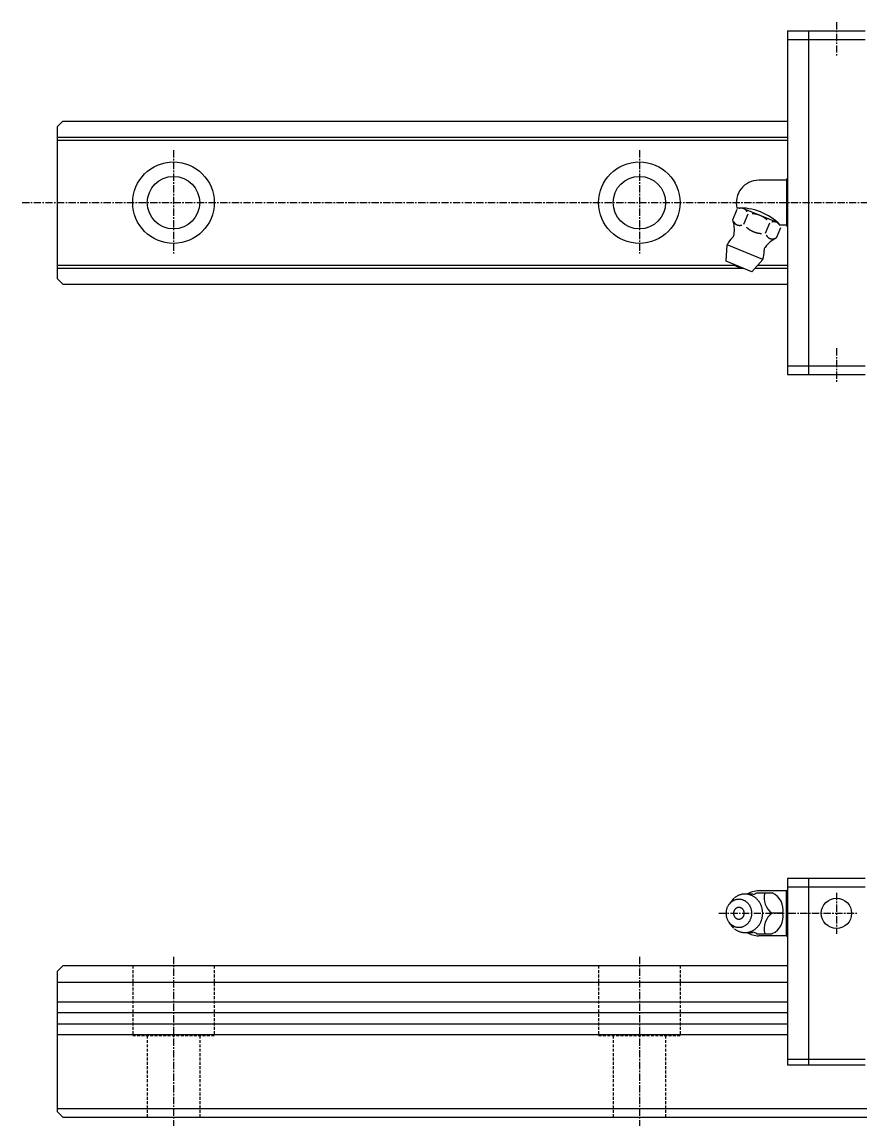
# Model space of a CAD drawing. Extents: x 10 to 417, y 10 to 255.
# Drawn here: x 126 to 270, y 48.5 to 238 of the extents above; entities that cross this region are included whole.
import ezdxf

# ---------------------------------------------------------------- set-up
doc = ezdxf.new("R2010")
doc.units = 0
doc.linetypes.add('CENTER', pattern=[2, 1.25, -0.25, 0.25, -0.25])
doc.linetypes.add('DASHED', pattern=[0.75, 0.5, -0.25])
doc.layers.get('0').update_dxf_attribs({"linetype": 'CONTINUOUS'})
doc.layers.add('CENTER', color=1, linetype='CENTER')

msp = doc.modelspace()

# ---------------------------------------------------------------- linework, layer by layer
at = {"color": 7, "linetype": 'CONTINUOUS'}
for p, q in [((257.44133, 236.5), (261.04134, 236.5)), ((257.44133, 236.5), (257.44133, 177.5)), ((257.44133, 235), (261.04134, 235)), ((261.04134, 236.5), (270.74135, 236.5)), ((261.04134, 236.49997), (261.04134, 177.50005)), ((261.04134, 235), (270.74135, 235)), ((132, 219.99999), (133.00001, 220.99998)), ((132, 220), (132, 194)), ((133.00003, 221), (257.44133, 221)), ((132, 218.26125), (257.44133, 218.26125)), ((132, 217.71124), (257.44133, 217.71124)), ((257.28455, 210.85), (252.49344, 210.85)), ((257.28457, 210.85), (257.44133, 211.12151)), ((257.28457, 210.85), (257.28457, 203.14999)), ((248.04082, 204.06224), (248.7847, 205.85812)), ((255.81175, 203.519), (249.64524, 206.07326)), ((249.91167, 203.2873), (250.65556, 205.08319)), ((253.65338, 201.73743), (254.39726, 203.53332)), ((257.28455, 203.15), (256.18831, 203.15)), ((257.44133, 202.87848), (257.28457, 203.14999)), ((255.52424, 200.9625), (256.26812, 202.75839)), ((246.87569, 196.93772), (247.07745, 199.77661)), ((253.17504, 197.2509), (247.07744, 199.77661)), ((253.17505, 197.2509), (251.31031, 195.10084)), ((132, 196.28876), (248.38222, 196.28876)), ((132, 195.73875), (249.61332, 195.73875)), ((251.31031, 195.10084), (246.87569, 196.93772)), ((251.86357, 195.73875), (257.44133, 195.73875)), ((252.34058, 196.28876), (257.44133, 196.28876)), ((132.00001, 194.00001), (133.00001, 193.00001)), ((133.00003, 193), (257.44133, 193)), ((257.44133, 179), (261.04134, 179)), ((261.04134, 179), (270.74135, 179)), ((257.44133, 177.5), (261.04134, 177.5)), ((261.04134, 177.5), (270.74135, 177.5)), ((261.04134, 91), (257.44133, 91)), ((257.44133, 91), (257.44133, 58.981)), ((261.04134, 91), (261.04134, 58.981)), ((270.74135, 91), (261.04134, 91)), ((261.04134, 89.5), (257.44133, 89.5)), ((270.74135, 89.5), (261.04134, 89.5)), ((248.223, 87.57802), (247.41736, 86.57178)), ((252.14025, 88.5074), (254.8247, 88.5074)), ((257.28455, 88.84999), (252.48924, 88.84999)), ((257.28455, 88.85), (257.37116, 89)), ((257.28455, 81.15001), (257.28455, 88.85)), ((257.44133, 89), (257.37116, 89)), ((248.223, 82.42199), (247.41736, 83.42822)), ((256.61271, 85), (254.81686, 85)), ((252.14025, 81.4926), (254.8247, 81.4926)), ((257.28455, 81.14999), (252.49344, 81.14999)), ((257.37116, 81.00001), (257.28455, 81.15001)), ((257.44133, 81), (257.37116, 81)), ((132.00001, 75), (133.00003, 76)), ((257.44133, 76), (133.00003, 76)), ((132, 75), (132, 51)), ((132, 73.18713), (257.44133, 73.18713)), ((132, 69.81284), (257.44133, 69.81284)), ((132, 67.95), (257.44133, 67.95)), ((132, 66.04999), (257.44133, 66.04999)), ((132, 64.18715), (257.44133, 64.18715)), ((257.44133, 59.981), (261.04134, 59.981)), ((257.44133, 58.981), (261.04134, 58.981)), ((261.04134, 59.981), (270.74135, 59.981)), ((261.04134, 58.981), (270.74135, 58.981)), ((132, 51.50002), (412, 51.50002)), ((132, 51.00001), (133, 50.00001)), ((133, 50), (410.99999, 50))]:
    msp.add_line(p, q, dxfattribs=at)
at = {"color": 3, "linetype": 'DASHED'}
for p, q in [((145, 76), (145, 64)), ((159, 76), (159, 64)), ((225, 76), (225, 64)), ((239, 76), (239, 64)), ((145, 64), (159, 64)), ((147.5, 64), (147.5, 50)), ((156.5, 64), (156.5, 50)), ((225, 64), (239, 64)), ((227.5, 64), (227.5, 50)), ((236.5, 64), (236.5, 50))]:
    msp.add_line(p, q, dxfattribs=at)
at = {"color": 7, "linetype": 'CONTINUOUS'}
for points in [[(250.517, 205.406, 0), (250.511, 205.418, 0), (250.504, 205.43, 0), (250.497, 205.442, 0), (250.489, 205.454, 0), (250.482, 205.466, 0), (250.475, 205.477, 0), (250.468, 205.489, 0), (250.46, 205.5, 0), (250.453, 205.512, 0), (250.445, 205.523, 0), (250.437, 205.534, 0), (250.43, 205.545, 0), (250.422, 205.556, 0), (250.414, 205.567, 0), (250.406, 205.577, 0), (250.398, 205.588, 0), (250.389, 205.599, 0), (250.381, 205.609, 0), (250.373, 205.619, 0), (250.364, 205.629, 0), (250.356, 205.639, 0), (250.347, 205.649, 0), (250.339, 205.659, 0), (250.33, 205.669, 0), (250.321, 205.678, 0), (250.312, 205.688, 0), (250.303, 205.697, 0), (250.294, 205.706, 0), (250.285, 205.716, 0), (250.276, 205.725, 0), (250.266, 205.733, 0), (250.257, 205.742, 0), (250.248, 205.751, 0), (250.238, 205.759, 0), (250.229, 205.768, 0), (250.219, 205.776, 0), (250.209, 205.784, 0), (250.199, 205.792, 0), (250.19, 205.8, 0), (250.18, 205.808, 0), (250.17, 205.816, 0), (250.16, 205.823, 0), (250.149, 205.831, 0), (250.139, 205.838, 0), (250.129, 205.845, 0), (250.119, 205.853, 0), (250.108, 205.859, 0), (250.098, 205.866, 0), (250.087, 205.873, 0), (250.077, 205.88, 0), (250.066, 205.886, 0), (250.055, 205.892, 0), (250.045, 205.899, 0), (250.034, 205.905, 0), (250.023, 205.911, 0), (250.012, 205.917, 0), (250.001, 205.922, 0), (249.99, 205.928, 0), (249.979, 205.933, 0), (249.968, 205.939, 0), (249.956, 205.944, 0), (249.945, 205.949, 0), (249.934, 205.954, 0), (249.922, 205.959, 0), (249.911, 205.963, 0), (249.899, 205.968, 0), (249.888, 205.972, 0), (249.876, 205.976, 0), (249.864, 205.981, 0), (249.853, 205.985, 0), (249.841, 205.988, 0), (249.829, 205.992, 0), (249.817, 205.996, 0), (249.805, 205.999, 0), (249.793, 206.003, 0), (249.781, 206.006, 0), (249.769, 206.009, 0), (249.757, 206.012, 0), (249.745, 206.015, 0), (249.733, 206.017, 0), (249.721, 206.02, 0), (249.708, 206.022, 0), (249.696, 206.025, 0), (249.684, 206.027, 0), (249.671, 206.029, 0), (249.659, 206.031, 0), (249.646, 206.033, 0), (249.634, 206.034, 0), (249.621, 206.036, 0), (249.609, 206.037, 0), (249.596, 206.038, 0), (249.583, 206.039, 0), (249.571, 206.04, 0), (249.558, 206.041, 0), (249.545, 206.042, 0), (249.532, 206.042, 0), (249.52, 206.043, 0), (249.507, 206.043, 0), (249.494, 206.043, 0), (249.481, 206.043, 0), (249.468, 206.043, 0), (249.455, 206.043, 0), (249.442, 206.042, 0), (249.429, 206.042, 0), (249.416, 206.041, 0), (249.403, 206.04, 0), (249.39, 206.039, 0), (249.377, 206.038, 0), (249.364, 206.037, 0), (249.35, 206.036, 0), (249.337, 206.034, 0), (249.324, 206.033, 0), (249.311, 206.031, 0), (249.298, 206.029, 0), (249.284, 206.027, 0), (249.271, 206.025, 0), (249.258, 206.023, 0), (249.244, 206.02, 0), (249.231, 206.018, 0), (249.218, 206.015, 0), (249.204, 206.012, 0), (249.191, 206.009, 0), (249.178, 206.006, 0), (249.164, 206.003, 0), (249.151, 206, 0), (249.138, 205.996, 0), (249.124, 205.992, 0), (249.111, 205.989, 0)], [(253.923, 204.035, 0), (253.906, 204.05, 0), (253.889, 204.065, 0), (253.872, 204.08, 0), (253.855, 204.095, 0), (253.838, 204.11, 0), (253.821, 204.124, 0), (253.803, 204.139, 0), (253.786, 204.153, 0), (253.769, 204.168, 0), (253.751, 204.182, 0), (253.734, 204.196, 0), (253.716, 204.21, 0), (253.699, 204.224, 0), (253.681, 204.238, 0), (253.663, 204.252, 0), (253.646, 204.266, 0), (253.628, 204.279, 0), (253.61, 204.293, 0), (253.592, 204.306, 0), (253.574, 204.319, 0), (253.556, 204.333, 0), (253.538, 204.346, 0), (253.52, 204.359, 0), (253.501, 204.371, 0), (253.483, 204.384, 0), (253.465, 204.397, 0), (253.446, 204.409, 0), (253.428, 204.422, 0), (253.409, 204.434, 0), (253.391, 204.446, 0), (253.372, 204.458, 0), (253.354, 204.47, 0), (253.335, 204.482, 0), (253.316, 204.494, 0), (253.297, 204.506, 0), (253.278, 204.517, 0), (253.259, 204.529, 0), (253.24, 204.54, 0), (253.221, 204.551, 0), (253.202, 204.562, 0), (253.183, 204.573, 0), (253.164, 204.584, 0), (253.145, 204.595, 0), (253.125, 204.606, 0), (253.106, 204.616, 0), (253.087, 204.627, 0), (253.067, 204.637, 0), (253.048, 204.647, 0), (253.028, 204.657, 0), (253.008, 204.667, 0), (252.989, 204.677, 0), (252.969, 204.687, 0), (252.949, 204.697, 0), (252.929, 204.706, 0), (252.909, 204.716, 0), (252.89, 204.725, 0), (252.87, 204.734, 0), (252.85, 204.744, 0), (252.83, 204.753, 0), (252.809, 204.762, 0), (252.789, 204.77, 0), (252.769, 204.779, 0), (252.749, 204.788, 0), (252.728, 204.796, 0), (252.708, 204.804, 0), (252.688, 204.813, 0), (252.667, 204.821, 0), (252.647, 204.829, 0), (252.626, 204.837, 0), (252.606, 204.845, 0), (252.585, 204.852, 0), (252.564, 204.86, 0), (252.544, 204.867, 0), (252.523, 204.875, 0), (252.502, 204.882, 0), (252.481, 204.889, 0), (252.461, 204.896, 0), (252.44, 204.903, 0), (252.419, 204.91, 0), (252.398, 204.916, 0), (252.377, 204.923, 0), (252.355, 204.929, 0), (252.334, 204.936, 0), (252.313, 204.942, 0), (252.292, 204.948, 0), (252.271, 204.954, 0), (252.249, 204.96, 0), (252.228, 204.966, 0), (252.207, 204.971, 0), (252.185, 204.977, 0), (252.164, 204.982, 0), (252.142, 204.988, 0), (252.121, 204.993, 0), (252.099, 204.998, 0), (252.078, 205.003, 0), (252.056, 205.008, 0), (252.034, 205.012, 0), (252.013, 205.017, 0), (251.991, 205.022, 0), (251.969, 205.026, 0), (251.947, 205.03, 0), (251.925, 205.034, 0), (251.904, 205.038, 0), (251.882, 205.042, 0), (251.86, 205.046, 0), (251.838, 205.05, 0), (251.816, 205.053, 0), (251.794, 205.057, 0), (251.771, 205.06, 0), (251.749, 205.064, 0), (251.727, 205.067, 0), (251.705, 205.07, 0), (251.683, 205.073, 0), (251.66, 205.075, 0), (251.638, 205.078, 0), (251.616, 205.081, 0), (251.593, 205.083, 0), (251.571, 205.085, 0), (251.549, 205.088, 0), (251.526, 205.09, 0), (251.504, 205.092, 0), (251.481, 205.093, 0), (251.459, 205.095, 0), (251.436, 205.097, 0), (251.413, 205.098, 0), (251.391, 205.1, 0), (251.368, 205.101, 0), (251.345, 205.102, 0)], [(248.179, 203.739, 0), (248.186, 203.727, 0), (248.193, 203.715, 0), (248.2, 203.703, 0), (248.207, 203.691, 0), (248.214, 203.68, 0), (248.221, 203.668, 0), (248.229, 203.656, 0), (248.236, 203.645, 0), (248.244, 203.634, 0), (248.251, 203.623, 0), (248.259, 203.611, 0), (248.267, 203.6, 0), (248.275, 203.589, 0), (248.283, 203.579, 0), (248.291, 203.568, 0), (248.299, 203.557, 0), (248.307, 203.547, 0), (248.315, 203.537, 0), (248.324, 203.526, 0), (248.332, 203.516, 0), (248.341, 203.506, 0), (248.349, 203.496, 0), (248.358, 203.486, 0), (248.367, 203.477, 0), (248.375, 203.467, 0), (248.384, 203.458, 0), (248.393, 203.448, 0), (248.402, 203.439, 0), (248.411, 203.43, 0), (248.421, 203.421, 0), (248.43, 203.412, 0), (248.439, 203.403, 0), (248.449, 203.395, 0), (248.458, 203.386, 0), (248.468, 203.378, 0), (248.477, 203.369, 0), (248.487, 203.361, 0), (248.497, 203.353, 0), (248.507, 203.345, 0), (248.517, 203.337, 0), (248.527, 203.33, 0), (248.537, 203.322, 0), (248.547, 203.315, 0), (248.557, 203.307, 0), (248.567, 203.3, 0), (248.578, 203.293, 0), (248.588, 203.286, 0), (248.599, 203.279, 0), (248.609, 203.272, 0), (248.62, 203.266, 0), (248.63, 203.259, 0), (248.641, 203.253, 0), (248.652, 203.247, 0), (248.663, 203.241, 0), (248.674, 203.235, 0), (248.684, 203.229, 0), (248.695, 203.223, 0), (248.707, 203.218, 0), (248.718, 203.212, 0), (248.729, 203.207, 0), (248.74, 203.202, 0), (248.751, 203.197, 0), (248.763, 203.192, 0), (248.774, 203.187, 0), (248.786, 203.182, 0), (248.797, 203.178, 0), (248.809, 203.173, 0), (248.82, 203.169, 0), (248.832, 203.165, 0), (248.844, 203.161, 0), (248.855, 203.157, 0), (248.867, 203.153, 0), (248.879, 203.15, 0), (248.891, 203.146, 0), (248.903, 203.143, 0), (248.915, 203.14, 0), (248.927, 203.136, 0), (248.939, 203.133, 0), (248.951, 203.131, 0), (248.964, 203.128, 0), (248.976, 203.125, 0), (248.988, 203.123, 0), (249, 203.121, 0), (249.013, 203.119, 0), (249.025, 203.116, 0), (249.038, 203.115, 0), (249.05, 203.113, 0), (249.063, 203.111, 0), (249.075, 203.11, 0), (249.088, 203.108, 0), (249.1, 203.107, 0), (249.113, 203.106, 0), (249.126, 203.105, 0), (249.138, 203.104, 0), (249.151, 203.104, 0), (249.164, 203.103, 0), (249.177, 203.103, 0), (249.19, 203.102, 0), (249.202, 203.102, 0), (249.215, 203.102, 0), (249.228, 203.102, 0), (249.241, 203.103, 0), (249.254, 203.103, 0), (249.267, 203.104, 0), (249.28, 203.104, 0), (249.293, 203.105, 0), (249.306, 203.106, 0), (249.32, 203.107, 0), (249.333, 203.108, 0), (249.346, 203.11, 0), (249.359, 203.111, 0), (249.372, 203.113, 0), (249.386, 203.114, 0), (249.399, 203.116, 0), (249.412, 203.118, 0), (249.425, 203.121, 0), (249.439, 203.123, 0), (249.452, 203.125, 0), (249.465, 203.128, 0), (249.479, 203.13, 0), (249.492, 203.133, 0), (249.505, 203.136, 0), (249.519, 203.139, 0), (249.532, 203.143, 0), (249.545, 203.146, 0), (249.559, 203.149, 0), (249.572, 203.153, 0), (249.586, 203.157, 0)], [(250.386, 202.786, 0), (250.403, 202.771, 0), (250.42, 202.756, 0), (250.437, 202.741, 0), (250.454, 202.726, 0), (250.471, 202.711, 0), (250.488, 202.696, 0), (250.505, 202.682, 0), (250.523, 202.667, 0), (250.54, 202.653, 0), (250.558, 202.638, 0), (250.575, 202.624, 0), (250.593, 202.61, 0), (250.61, 202.596, 0), (250.628, 202.582, 0), (250.645, 202.569, 0), (250.663, 202.555, 0), (250.681, 202.541, 0), (250.699, 202.528, 0), (250.717, 202.514, 0), (250.735, 202.501, 0), (250.753, 202.488, 0), (250.771, 202.475, 0), (250.789, 202.462, 0), (250.807, 202.449, 0), (250.826, 202.436, 0), (250.844, 202.424, 0), (250.862, 202.411, 0), (250.881, 202.399, 0), (250.899, 202.387, 0), (250.918, 202.374, 0), (250.937, 202.362, 0), (250.955, 202.35, 0), (250.974, 202.339, 0), (250.993, 202.327, 0), (251.012, 202.315, 0), (251.031, 202.304, 0), (251.05, 202.292, 0), (251.069, 202.281, 0), (251.088, 202.27, 0), (251.107, 202.258, 0), (251.126, 202.247, 0), (251.145, 202.237, 0), (251.164, 202.226, 0), (251.184, 202.215, 0), (251.203, 202.204, 0), (251.222, 202.194, 0), (251.242, 202.184, 0), (251.261, 202.173, 0), (251.281, 202.163, 0), (251.301, 202.153, 0), (251.32, 202.143, 0), (251.34, 202.134, 0), (251.36, 202.124, 0), (251.38, 202.114, 0), (251.399, 202.105, 0), (251.419, 202.095, 0), (251.439, 202.086, 0), (251.459, 202.077, 0), (251.479, 202.068, 0), (251.5, 202.059, 0), (251.52, 202.05, 0), (251.54, 202.042, 0), (251.56, 202.033, 0), (251.58, 202.024, 0), (251.601, 202.016, 0), (251.621, 202.008, 0), (251.642, 202, 0), (251.662, 201.992, 0), (251.683, 201.984, 0), (251.703, 201.976, 0), (251.724, 201.968, 0), (251.744, 201.961, 0), (251.765, 201.953, 0), (251.786, 201.946, 0), (251.807, 201.939, 0), (251.828, 201.932, 0), (251.848, 201.925, 0), (251.869, 201.918, 0), (251.89, 201.911, 0), (251.911, 201.904, 0), (251.932, 201.898, 0), (251.953, 201.891, 0), (251.975, 201.885, 0), (251.996, 201.879, 0), (252.017, 201.873, 0), (252.038, 201.867, 0), (252.06, 201.861, 0), (252.081, 201.855, 0), (252.102, 201.849, 0), (252.124, 201.844, 0), (252.145, 201.838, 0), (252.167, 201.833, 0), (252.188, 201.828, 0), (252.21, 201.823, 0), (252.231, 201.818, 0), (252.253, 201.813, 0), (252.275, 201.808, 0), (252.296, 201.804, 0), (252.318, 201.799, 0), (252.34, 201.795, 0), (252.362, 201.79, 0), (252.384, 201.786, 0), (252.405, 201.782, 0), (252.427, 201.778, 0), (252.449, 201.774, 0), (252.471, 201.771, 0), (252.493, 201.767, 0), (252.515, 201.764, 0), (252.538, 201.76, 0), (252.56, 201.757, 0), (252.582, 201.754, 0), (252.604, 201.751, 0), (252.626, 201.748, 0), (252.649, 201.745, 0), (252.671, 201.743, 0), (252.693, 201.74, 0), (252.716, 201.738, 0), (252.738, 201.735, 0), (252.76, 201.733, 0), (252.783, 201.731, 0), (252.805, 201.729, 0), (252.828, 201.727, 0), (252.85, 201.725, 0), (252.873, 201.724, 0), (252.896, 201.722, 0), (252.918, 201.721, 0), (252.941, 201.72, 0), (252.963, 201.719, 0)], [(256.13, 203.081, 0), (256.123, 203.093, 0), (256.116, 203.105, 0), (256.109, 203.117, 0), (256.102, 203.129, 0), (256.095, 203.141, 0), (256.088, 203.153, 0), (256.08, 203.164, 0), (256.073, 203.176, 0), (256.065, 203.187, 0), (256.058, 203.198, 0), (256.05, 203.209, 0), (256.042, 203.22, 0), (256.034, 203.231, 0), (256.026, 203.242, 0), (256.018, 203.253, 0), (256.01, 203.263, 0), (256.002, 203.274, 0), (255.994, 203.284, 0), (255.985, 203.294, 0), (255.977, 203.304, 0), (255.968, 203.315, 0), (255.96, 203.324, 0), (255.951, 203.334, 0), (255.942, 203.344, 0), (255.934, 203.354, 0), (255.925, 203.363, 0), (255.916, 203.372, 0), (255.907, 203.382, 0), (255.897, 203.391, 0), (255.888, 203.4, 0), (255.879, 203.409, 0), (255.87, 203.417, 0), (255.86, 203.426, 0), (255.851, 203.435, 0), (255.841, 203.443, 0), (255.831, 203.451, 0), (255.822, 203.46, 0), (255.812, 203.468, 0), (255.802, 203.476, 0), (255.792, 203.483, 0), (255.782, 203.491, 0), (255.772, 203.499, 0), (255.762, 203.506, 0), (255.752, 203.513, 0), (255.742, 203.521, 0), (255.731, 203.528, 0), (255.721, 203.535, 0), (255.71, 203.542, 0), (255.7, 203.548, 0), (255.689, 203.555, 0), (255.679, 203.561, 0), (255.668, 203.568, 0), (255.657, 203.574, 0), (255.646, 203.58, 0), (255.635, 203.586, 0), (255.624, 203.592, 0), (255.613, 203.597, 0), (255.602, 203.603, 0), (255.591, 203.608, 0), (255.58, 203.614, 0), (255.569, 203.619, 0), (255.558, 203.624, 0), (255.546, 203.629, 0), (255.535, 203.634, 0), (255.523, 203.638, 0), (255.512, 203.643, 0), (255.5, 203.647, 0), (255.489, 203.652, 0), (255.477, 203.656, 0), (255.465, 203.66, 0), (255.453, 203.664, 0), (255.442, 203.667, 0), (255.43, 203.671, 0), (255.418, 203.675, 0), (255.406, 203.678, 0), (255.394, 203.681, 0), (255.382, 203.684, 0), (255.37, 203.687, 0), (255.358, 203.69, 0), (255.345, 203.693, 0), (255.333, 203.695, 0), (255.321, 203.698, 0), (255.309, 203.7, 0), (255.296, 203.702, 0), (255.284, 203.704, 0), (255.271, 203.706, 0), (255.259, 203.708, 0), (255.246, 203.709, 0), (255.234, 203.711, 0), (255.221, 203.712, 0), (255.209, 203.713, 0), (255.196, 203.715, 0), (255.183, 203.716, 0), (255.171, 203.716, 0), (255.158, 203.717, 0), (255.145, 203.718, 0), (255.132, 203.718, 0), (255.119, 203.718, 0), (255.106, 203.718, 0), (255.094, 203.718, 0), (255.081, 203.718, 0), (255.068, 203.718, 0), (255.055, 203.718, 0), (255.042, 203.717, 0), (255.029, 203.716, 0), (255.016, 203.716, 0), (255.002, 203.715, 0), (254.989, 203.714, 0), (254.976, 203.712, 0), (254.963, 203.711, 0), (254.95, 203.71, 0), (254.937, 203.708, 0), (254.923, 203.706, 0), (254.91, 203.704, 0), (254.897, 203.702, 0), (254.884, 203.7, 0), (254.87, 203.698, 0), (254.857, 203.695, 0), (254.844, 203.693, 0), (254.83, 203.69, 0), (254.817, 203.687, 0), (254.804, 203.684, 0), (254.79, 203.681, 0), (254.777, 203.678, 0), (254.764, 203.675, 0), (254.75, 203.671, 0), (254.737, 203.668, 0), (254.723, 203.664, 0)], [(253.792, 201.415, 0), (253.798, 201.402, 0), (253.805, 201.39, 0), (253.812, 201.378, 0), (253.819, 201.367, 0), (253.827, 201.355, 0), (253.834, 201.343, 0), (253.841, 201.332, 0), (253.849, 201.32, 0), (253.856, 201.309, 0), (253.864, 201.298, 0), (253.872, 201.287, 0), (253.879, 201.276, 0), (253.887, 201.265, 0), (253.895, 201.254, 0), (253.903, 201.243, 0), (253.911, 201.233, 0), (253.92, 201.222, 0), (253.928, 201.212, 0), (253.936, 201.201, 0), (253.945, 201.191, 0), (253.953, 201.181, 0), (253.962, 201.171, 0), (253.97, 201.162, 0), (253.979, 201.152, 0), (253.988, 201.142, 0), (253.997, 201.133, 0), (254.006, 201.123, 0), (254.015, 201.114, 0), (254.024, 201.105, 0), (254.033, 201.096, 0), (254.043, 201.087, 0), (254.052, 201.078, 0), (254.061, 201.07, 0), (254.071, 201.061, 0), (254.08, 201.053, 0), (254.09, 201.044, 0), (254.1, 201.036, 0), (254.11, 201.028, 0), (254.119, 201.02, 0), (254.129, 201.012, 0), (254.139, 201.005, 0), (254.149, 200.997, 0), (254.159, 200.99, 0), (254.17, 200.982, 0), (254.18, 200.975, 0), (254.19, 200.968, 0), (254.201, 200.961, 0), (254.211, 200.954, 0), (254.222, 200.948, 0), (254.232, 200.941, 0), (254.243, 200.935, 0), (254.254, 200.928, 0), (254.264, 200.922, 0), (254.275, 200.916, 0), (254.286, 200.91, 0), (254.297, 200.904, 0), (254.308, 200.898, 0), (254.319, 200.893, 0), (254.33, 200.887, 0), (254.341, 200.882, 0), (254.353, 200.877, 0), (254.364, 200.872, 0), (254.375, 200.867, 0), (254.387, 200.862, 0), (254.398, 200.857, 0), (254.41, 200.853, 0), (254.421, 200.848, 0), (254.433, 200.844, 0), (254.445, 200.84, 0), (254.456, 200.836, 0), (254.468, 200.832, 0), (254.48, 200.828, 0), (254.492, 200.825, 0), (254.504, 200.821, 0), (254.516, 200.818, 0), (254.528, 200.815, 0), (254.54, 200.812, 0), (254.552, 200.809, 0), (254.564, 200.806, 0), (254.576, 200.803, 0), (254.588, 200.801, 0), (254.601, 200.798, 0), (254.613, 200.796, 0), (254.625, 200.794, 0), (254.638, 200.792, 0), (254.65, 200.79, 0), (254.663, 200.788, 0), (254.675, 200.786, 0), (254.688, 200.785, 0), (254.7, 200.784, 0), (254.713, 200.782, 0), (254.725, 200.781, 0), (254.738, 200.78, 0), (254.751, 200.78, 0), (254.764, 200.779, 0), (254.776, 200.778, 0), (254.789, 200.778, 0), (254.802, 200.778, 0), (254.815, 200.777, 0), (254.828, 200.777, 0), (254.841, 200.778, 0), (254.854, 200.778, 0), (254.867, 200.778, 0), (254.88, 200.779, 0), (254.893, 200.779, 0), (254.906, 200.78, 0), (254.919, 200.781, 0), (254.932, 200.782, 0), (254.945, 200.783, 0), (254.958, 200.785, 0), (254.972, 200.786, 0), (254.985, 200.788, 0), (254.998, 200.79, 0), (255.011, 200.792, 0), (255.025, 200.794, 0), (255.038, 200.796, 0), (255.051, 200.798, 0), (255.064, 200.8, 0), (255.078, 200.803, 0), (255.091, 200.806, 0), (255.104, 200.808, 0), (255.118, 200.811, 0), (255.131, 200.814, 0), (255.145, 200.818, 0), (255.158, 200.821, 0), (255.171, 200.825, 0), (255.185, 200.828, 0), (255.198, 200.832, 0)], [(249.093, 82.6, 0), (249.202, 82.6029, 0), (249.31, 82.6116, 0), (249.418, 82.626, 0), (249.526, 82.6461, 0), (249.632, 82.6719, 0), (249.737, 82.7033, 0), (249.84, 82.7403, 0), (249.942, 82.7827, 0), (250.041, 82.8304, 0), (250.138, 82.8834, 0), (250.233, 82.9415, 0), (250.325, 83.0045, 0), (250.414, 83.0723, 0), (250.5, 83.1448, 0), (250.582, 83.2217, 0), (250.661, 83.3029, 0), (250.736, 83.3883, 0), (250.807, 83.4775, 0), (250.874, 83.5703, 0), (250.937, 83.6666, 0), (250.995, 83.7662, 0), (251.048, 83.8686, 0), (251.097, 83.9739, 0), (251.142, 84.0816, 0), (251.181, 84.1915, 0), (251.215, 84.3033, 0), (251.244, 84.4168, 0), (251.268, 84.5318, 0), (251.286, 84.6478, 0), (251.3, 84.7648, 0), (251.308, 84.8822, 0), (251.31, 85, 0), (251.308, 85.1178, 0), (251.3, 85.2352, 0), (251.286, 85.3522, 0), (251.268, 85.4682, 0), (251.244, 85.5832, 0), (251.215, 85.6967, 0), (251.181, 85.8085, 0), (251.142, 85.9184, 0), (251.097, 86.0261, 0), (251.048, 86.1314, 0), (250.995, 86.2338, 0), (250.937, 86.3334, 0), (250.874, 86.4297, 0), (250.807, 86.5225, 0), (250.736, 86.6117, 0), (250.661, 86.6971, 0), (250.582, 86.7783, 0), (250.5, 86.8552, 0), (250.414, 86.9277, 0), (250.325, 86.9955, 0), (250.233, 87.0585, 0), (250.138, 87.1166, 0), (250.041, 87.1696, 0), (249.942, 87.2173, 0), (249.84, 87.2597, 0), (249.737, 87.2967, 0), (249.632, 87.3281, 0), (249.526, 87.3539, 0), (249.418, 87.374, 0), (249.31, 87.3884, 0), (249.202, 87.3971, 0), (249.093, 87.4, 0), (248.984, 87.3971, 0), (248.876, 87.3884, 0), (248.768, 87.374, 0), (248.66, 87.3539, 0), (248.554, 87.3281, 0), (248.449, 87.2967, 0), (248.346, 87.2597, 0), (248.244, 87.2173, 0), (248.145, 87.1696, 0), (248.048, 87.1166, 0), (247.953, 87.0585, 0), (247.861, 86.9955, 0), (247.772, 86.9277, 0), (247.686, 86.8552, 0), (247.604, 86.7783, 0), (247.525, 86.6971, 0), (247.45, 86.6117, 0), (247.379, 86.5225, 0), (247.312, 86.4297, 0), (247.249, 86.3334, 0), (247.191, 86.2338, 0), (247.138, 86.1314, 0), (247.089, 86.0261, 0), (247.044, 85.9184, 0), (247.005, 85.8085, 0), (246.971, 85.6967, 0), (246.942, 85.5832, 0), (246.918, 85.4682, 0), (246.9, 85.3522, 0), (246.886, 85.2352, 0), (246.878, 85.1178, 0), (246.876, 85, 0), (246.878, 84.8822, 0), (246.886, 84.7648, 0), (246.9, 84.6478, 0), (246.918, 84.5318, 0), (246.942, 84.4168, 0), (246.971, 84.3033, 0), (247.005, 84.1915, 0), (247.044, 84.0816, 0), (247.089, 83.9739, 0), (247.138, 83.8686, 0), (247.191, 83.7662, 0), (247.249, 83.6666, 0), (247.312, 83.5703, 0), (247.379, 83.4775, 0), (247.45, 83.3883, 0), (247.525, 83.3029, 0), (247.604, 83.2217, 0), (247.686, 83.1448, 0), (247.772, 83.0723, 0), (247.861, 83.0045, 0), (247.953, 82.9415, 0), (248.048, 82.8834, 0), (248.145, 82.8304, 0), (248.244, 82.7827, 0), (248.346, 82.7403, 0), (248.449, 82.7033, 0), (248.554, 82.6719, 0), (248.66, 82.6461, 0), (248.768, 82.626, 0), (248.876, 82.6116, 0), (248.984, 82.6029, 0), (249.093, 82.6, 0)], [(248.315, 82.3451, 0), (248.401, 82.2791, 0), (248.489, 82.2164, 0), (248.578, 82.1569, 0), (248.67, 82.1009, 0), (248.763, 82.0482, 0), (248.858, 81.9991, 0), (248.954, 81.9536, 0), (249.052, 81.9117, 0), (249.151, 81.8734, 0), (249.251, 81.8389, 0), (249.352, 81.8081, 0), (249.454, 81.7811, 0), (249.557, 81.758, 0), (249.661, 81.7387, 0), (249.765, 81.7232, 0), (249.87, 81.7117, 0), (249.975, 81.7041, 0), (250.08, 81.7004, 0), (250.185, 81.7006, 0), (250.29, 81.7048, 0), (250.395, 81.7128, 0), (250.499, 81.7248, 0), (250.603, 81.7406, 0), (250.707, 81.7604, 0), (250.81, 81.784, 0), (250.912, 81.8114, 0), (251.013, 81.8426, 0), (251.113, 81.8775, 0), (251.212, 81.9162, 0), (251.309, 81.9585, 0), (251.405, 82.0045, 0), (251.5, 82.054, 0), (251.593, 82.107, 0), (251.684, 82.1634, 0), (251.774, 82.2233, 0), (251.861, 82.2864, 0), (251.947, 82.3527, 0), (252.03, 82.4222, 0), (252.111, 82.4948, 0), (252.189, 82.5703, 0), (252.266, 82.6488, 0), (252.339, 82.73, 0), (252.41, 82.8139, 0), (252.478, 82.9004, 0), (252.544, 82.9894, 0), (252.606, 83.0809, 0), (252.666, 83.1745, 0), (252.723, 83.2704, 0), (252.776, 83.3683, 0), (252.827, 83.4682, 0), (252.874, 83.5698, 0), (252.918, 83.6732, 0), (252.958, 83.7782, 0), (252.996, 83.8846, 0), (253.029, 83.9923, 0), (253.06, 84.1012, 0), (253.087, 84.2112, 0), (253.11, 84.3221, 0), (253.13, 84.4339, 0), (253.146, 84.5463, 0), (253.159, 84.6593, 0), (253.168, 84.7726, 0), (253.173, 84.8862, 0), (253.175, 85, 0), (253.173, 85.1138, 0), (253.168, 85.2274, 0), (253.159, 85.3407, 0), (253.146, 85.4537, 0), (253.13, 85.5661, 0), (253.11, 85.6779, 0), (253.087, 85.7888, 0), (253.06, 85.8988, 0), (253.029, 86.0077, 0), (252.996, 86.1154, 0), (252.958, 86.2218, 0), (252.918, 86.3268, 0), (252.874, 86.4302, 0), (252.827, 86.5318, 0), (252.776, 86.6317, 0), (252.723, 86.7296, 0), (252.666, 86.8255, 0), (252.606, 86.9191, 0), (252.544, 87.0106, 0), (252.478, 87.0996, 0), (252.41, 87.1861, 0), (252.339, 87.27, 0), (252.266, 87.3512, 0), (252.189, 87.4297, 0), (252.111, 87.5052, 0), (252.03, 87.5778, 0), (251.947, 87.6473, 0), (251.861, 87.7136, 0), (251.774, 87.7767, 0), (251.684, 87.8366, 0), (251.593, 87.893, 0), (251.5, 87.946, 0), (251.405, 87.9955, 0), (251.309, 88.0415, 0), (251.212, 88.0838, 0), (251.113, 88.1225, 0), (251.013, 88.1574, 0), (250.912, 88.1886, 0), (250.81, 88.216, 0), (250.707, 88.2396, 0), (250.603, 88.2594, 0), (250.499, 88.2752, 0), (250.395, 88.2872, 0), (250.29, 88.2952, 0), (250.185, 88.2994, 0), (250.08, 88.2996, 0), (249.975, 88.2959, 0), (249.87, 88.2883, 0), (249.765, 88.2768, 0), (249.661, 88.2613, 0), (249.557, 88.242, 0), (249.454, 88.2189, 0), (249.352, 88.1919, 0), (249.251, 88.1611, 0), (249.151, 88.1266, 0), (249.052, 88.0883, 0), (248.954, 88.0464, 0), (248.858, 88.0009, 0), (248.763, 87.9518, 0), (248.67, 87.8991, 0), (248.578, 87.8431, 0), (248.489, 87.7836, 0), (248.401, 87.7209, 0), (248.315, 87.6549, 0)], [(251.5, 88.2527, 0), (251.493, 88.254, 0), (251.486, 88.2553, 0), (251.479, 88.2566, 0), (251.472, 88.2578, 0), (251.465, 88.259, 0), (251.458, 88.2602, 0), (251.451, 88.2614, 0), (251.444, 88.2626, 0), (251.437, 88.2637, 0), (251.43, 88.2649, 0), (251.422, 88.266, 0), (251.415, 88.2671, 0), (251.408, 88.2682, 0), (251.401, 88.2692, 0), (251.394, 88.2703, 0), (251.387, 88.2713, 0), (251.38, 88.2723, 0), (251.373, 88.2733, 0), (251.366, 88.2743, 0), (251.359, 88.2752, 0), (251.352, 88.2762, 0), (251.344, 88.2771, 0), (251.337, 88.278, 0), (251.33, 88.2789, 0), (251.323, 88.2798, 0), (251.316, 88.2806, 0), (251.309, 88.2814, 0), (251.302, 88.2822, 0), (251.295, 88.283, 0), (251.288, 88.2838, 0), (251.28, 88.2846, 0), (251.273, 88.2853, 0), (251.266, 88.286, 0), (251.259, 88.2867, 0), (251.252, 88.2874, 0), (251.245, 88.2881, 0), (251.238, 88.2887, 0), (251.231, 88.2894, 0), (251.223, 88.29, 0), (251.216, 88.2906, 0), (251.209, 88.2911, 0), (251.202, 88.2917, 0), (251.195, 88.2922, 0), (251.188, 88.2928, 0), (251.181, 88.2933, 0), (251.173, 88.2937, 0), (251.166, 88.2942, 0), (251.159, 88.2947, 0), (251.152, 88.2951, 0), (251.145, 88.2955, 0), (251.138, 88.2959, 0), (251.131, 88.2963, 0), (251.123, 88.2966, 0), (251.116, 88.297, 0), (251.109, 88.2973, 0), (251.102, 88.2976, 0), (251.095, 88.2979, 0), (251.088, 88.2982, 0), (251.081, 88.2984, 0), (251.073, 88.2986, 0), (251.066, 88.2989, 0), (251.059, 88.299, 0), (251.052, 88.2992, 0), (251.045, 88.2994, 0), (251.038, 88.2995, 0), (251.031, 88.2996, 0), (251.023, 88.2997, 0), (251.016, 88.2998, 0), (251.009, 88.2999, 0), (251.002, 88.3, 0), (250.995, 88.3, 0), (250.988, 88.3, 0), (250.98, 88.3, 0), (250.973, 88.3, 0), (250.966, 88.2999, 0), (250.959, 88.2999, 0), (250.952, 88.2998, 0), (250.945, 88.2997, 0), (250.938, 88.2996, 0), (250.93, 88.2995, 0), (250.923, 88.2993, 0), (250.916, 88.2991, 0), (250.909, 88.2989, 0), (250.902, 88.2987, 0), (250.895, 88.2985, 0), (250.888, 88.2983, 0), (250.88, 88.298, 0), (250.873, 88.2977, 0), (250.866, 88.2974, 0), (250.859, 88.2971, 0), (250.852, 88.2968, 0), (250.845, 88.2965, 0), (250.837, 88.2961, 0), (250.83, 88.2957, 0), (250.823, 88.2953, 0), (250.816, 88.2949, 0), (250.809, 88.2944, 0), (250.802, 88.294, 0), (250.795, 88.2935, 0), (250.787, 88.293, 0), (250.78, 88.2925, 0), (250.773, 88.292, 0), (250.766, 88.2914, 0), (250.759, 88.2908, 0), (250.752, 88.2903, 0), (250.745, 88.2897, 0), (250.738, 88.289, 0), (250.73, 88.2884, 0), (250.723, 88.2877, 0), (250.716, 88.2871, 0), (250.709, 88.2864, 0), (250.702, 88.2857, 0), (250.695, 88.2849, 0), (250.688, 88.2842, 0), (250.681, 88.2834, 0), (250.673, 88.2826, 0), (250.666, 88.2818, 0), (250.659, 88.281, 0), (250.652, 88.2802, 0), (250.645, 88.2793, 0), (250.638, 88.2784, 0), (250.631, 88.2775, 0), (250.624, 88.2766, 0), (250.617, 88.2757, 0), (250.609, 88.2748, 0), (250.602, 88.2738, 0), (250.595, 88.2728, 0), (250.588, 88.2718, 0)], [(249.093, 84, 0), (249.138, 84.0012, 0), (249.184, 84.0048, 0), (249.229, 84.0108, 0), (249.273, 84.0192, 0), (249.317, 84.03, 0), (249.361, 84.0431, 0), (249.404, 84.0585, 0), (249.447, 84.0761, 0), (249.488, 84.096, 0), (249.529, 84.1181, 0), (249.568, 84.1423, 0), (249.606, 84.1685, 0), (249.643, 84.1968, 0), (249.679, 84.227, 0), (249.713, 84.2591, 0), (249.746, 84.2929, 0), (249.778, 84.3284, 0), (249.807, 84.3656, 0), (249.835, 84.4043, 0), (249.861, 84.4444, 0), (249.885, 84.4859, 0), (249.908, 84.5286, 0), (249.928, 84.5724, 0), (249.947, 84.6173, 0), (249.963, 84.6631, 0), (249.977, 84.7097, 0), (249.989, 84.757, 0), (249.999, 84.8049, 0), (250.007, 84.8533, 0), (250.012, 84.902, 0), (250.016, 84.9509, 0), (250.017, 85, 0), (250.016, 85.0491, 0), (250.012, 85.098, 0), (250.007, 85.1467, 0), (249.999, 85.1951, 0), (249.989, 85.243, 0), (249.977, 85.2903, 0), (249.963, 85.3369, 0), (249.947, 85.3827, 0), (249.928, 85.4276, 0), (249.908, 85.4714, 0), (249.885, 85.5141, 0), (249.861, 85.5556, 0), (249.835, 85.5957, 0), (249.807, 85.6344, 0), (249.778, 85.6716, 0), (249.746, 85.7071, 0), (249.713, 85.7409, 0), (249.679, 85.773, 0), (249.643, 85.8032, 0), (249.606, 85.8315, 0), (249.568, 85.8577, 0), (249.529, 85.8819, 0), (249.488, 85.904, 0), (249.447, 85.9239, 0), (249.404, 85.9415, 0), (249.361, 85.9569, 0), (249.317, 85.97, 0), (249.273, 85.9808, 0), (249.229, 85.9892, 0), (249.184, 85.9952, 0), (249.138, 85.9988, 0), (249.093, 86, 0), (249.048, 85.9988, 0), (249.002, 85.9952, 0), (248.957, 85.9892, 0), (248.913, 85.9808, 0), (248.869, 85.97, 0), (248.825, 85.9569, 0), (248.782, 85.9415, 0), (248.739, 85.9239, 0), (248.698, 85.904, 0), (248.657, 85.8819, 0), (248.618, 85.8577, 0), (248.58, 85.8315, 0), (248.543, 85.8032, 0), (248.507, 85.773, 0), (248.473, 85.7409, 0), (248.44, 85.7071, 0), (248.408, 85.6716, 0), (248.379, 85.6344, 0), (248.351, 85.5957, 0), (248.325, 85.5556, 0), (248.301, 85.5141, 0), (248.278, 85.4714, 0), (248.258, 85.4276, 0), (248.239, 85.3827, 0), (248.223, 85.3369, 0), (248.209, 85.2903, 0), (248.197, 85.243, 0), (248.187, 85.1951, 0), (248.179, 85.1467, 0), (248.174, 85.098, 0), (248.17, 85.0491, 0), (248.169, 85, 0), (248.17, 84.9509, 0), (248.174, 84.902, 0), (248.179, 84.8533, 0), (248.187, 84.8049, 0), (248.197, 84.757, 0), (248.209, 84.7097, 0), (248.223, 84.6631, 0), (248.239, 84.6173, 0), (248.258, 84.5724, 0), (248.278, 84.5286, 0), (248.301, 84.4859, 0), (248.325, 84.4444, 0), (248.351, 84.4043, 0), (248.379, 84.3656, 0), (248.408, 84.3284, 0), (248.44, 84.2929, 0), (248.473, 84.2591, 0), (248.507, 84.227, 0), (248.543, 84.1968, 0), (248.58, 84.1685, 0), (248.618, 84.1423, 0), (248.657, 84.1181, 0), (248.698, 84.096, 0), (248.739, 84.0761, 0), (248.782, 84.0585, 0), (248.825, 84.0431, 0), (248.869, 84.03, 0), (248.913, 84.0192, 0), (248.957, 84.0108, 0), (249.002, 84.0048, 0), (249.048, 84.0012, 0), (249.093, 84, 0)], [(250.588, 81.7282, 0), (250.595, 81.7272, 0), (250.602, 81.7262, 0), (250.609, 81.7252, 0), (250.617, 81.7243, 0), (250.624, 81.7234, 0), (250.631, 81.7225, 0), (250.638, 81.7216, 0), (250.645, 81.7207, 0), (250.652, 81.7198, 0), (250.659, 81.719, 0), (250.666, 81.7182, 0), (250.673, 81.7174, 0), (250.681, 81.7166, 0), (250.688, 81.7158, 0), (250.695, 81.7151, 0), (250.702, 81.7143, 0), (250.709, 81.7136, 0), (250.716, 81.7129, 0), (250.723, 81.7123, 0), (250.73, 81.7116, 0), (250.738, 81.711, 0), (250.745, 81.7103, 0), (250.752, 81.7097, 0), (250.759, 81.7092, 0), (250.766, 81.7086, 0), (250.773, 81.708, 0), (250.78, 81.7075, 0), (250.787, 81.707, 0), (250.795, 81.7065, 0), (250.802, 81.706, 0), (250.809, 81.7056, 0), (250.816, 81.7051, 0), (250.823, 81.7047, 0), (250.83, 81.7043, 0), (250.837, 81.7039, 0), (250.845, 81.7035, 0), (250.852, 81.7032, 0), (250.859, 81.7029, 0), (250.866, 81.7026, 0), (250.873, 81.7023, 0), (250.88, 81.702, 0), (250.888, 81.7017, 0), (250.895, 81.7015, 0), (250.902, 81.7013, 0), (250.909, 81.7011, 0), (250.916, 81.7009, 0), (250.923, 81.7007, 0), (250.93, 81.7005, 0), (250.938, 81.7004, 0), (250.945, 81.7003, 0), (250.952, 81.7002, 0), (250.959, 81.7001, 0), (250.966, 81.7001, 0), (250.973, 81.7, 0), (250.98, 81.7, 0), (250.988, 81.7, 0), (250.995, 81.7, 0), (251.002, 81.7, 0), (251.009, 81.7001, 0), (251.016, 81.7002, 0), (251.023, 81.7003, 0), (251.031, 81.7004, 0), (251.038, 81.7005, 0), (251.045, 81.7006, 0), (251.052, 81.7008, 0), (251.059, 81.701, 0), (251.066, 81.7011, 0), (251.073, 81.7014, 0), (251.081, 81.7016, 0), (251.088, 81.7018, 0), (251.095, 81.7021, 0), (251.102, 81.7024, 0), (251.109, 81.7027, 0), (251.116, 81.703, 0), (251.123, 81.7034, 0), (251.131, 81.7037, 0), (251.138, 81.7041, 0), (251.145, 81.7045, 0), (251.152, 81.7049, 0), (251.159, 81.7053, 0), (251.166, 81.7058, 0), (251.173, 81.7063, 0), (251.181, 81.7067, 0), (251.188, 81.7072, 0), (251.195, 81.7078, 0), (251.202, 81.7083, 0), (251.209, 81.7089, 0), (251.216, 81.7094, 0), (251.223, 81.71, 0), (251.231, 81.7106, 0), (251.238, 81.7113, 0), (251.245, 81.7119, 0), (251.252, 81.7126, 0), (251.259, 81.7133, 0), (251.266, 81.714, 0), (251.273, 81.7147, 0), (251.28, 81.7154, 0), (251.288, 81.7162, 0), (251.295, 81.717, 0), (251.302, 81.7178, 0), (251.309, 81.7186, 0), (251.316, 81.7194, 0), (251.323, 81.7202, 0), (251.33, 81.7211, 0), (251.337, 81.722, 0), (251.344, 81.7229, 0), (251.352, 81.7238, 0), (251.359, 81.7248, 0), (251.366, 81.7257, 0), (251.373, 81.7267, 0), (251.38, 81.7277, 0), (251.387, 81.7287, 0), (251.394, 81.7297, 0), (251.401, 81.7308, 0), (251.408, 81.7318, 0), (251.415, 81.7329, 0), (251.422, 81.734, 0), (251.43, 81.7351, 0), (251.437, 81.7363, 0), (251.444, 81.7374, 0), (251.451, 81.7386, 0), (251.458, 81.7398, 0), (251.465, 81.741, 0), (251.472, 81.7422, 0), (251.479, 81.7434, 0), (251.486, 81.7447, 0), (251.493, 81.746, 0), (251.5, 81.7473, 0)]]:
    msp.add_polyline3d(points, dxfattribs=at)
for centre, radius in [((152, 207), 7), ((232, 207), 7), ((152, 207), 4.5), ((232, 207), 4.5), ((265.84134, 85), 2.6)]:
    msp.add_circle(centre, radius, dxfattribs=at)
for centre, radius, start, end in [((252.49134, 207), 3.85, 89.968762, 194.04723), ((259.45318, 210.45), 2.08201, 165.08277, 194.91723), ((265.17954, 207.00001), 7.80837, 172.31315, 187.68685), ((249.28434, 196.48122), 9.59883, 44.007273, 93.152491), ((242.30807, 202.29153), 6, 352.73345, 17.16478), ((259.45318, 203.54998), 2.08201, 165.08277, 194.91723), ((250.12625, 198.51375), 3.3, 130.44869, 157.49996), ((247.4663, 201.6338), 0.8, 310.44873, 352.73339), ((258.32582, 195.65675), 6, 117.83518, 142.26651), ((254.21331, 198.83909), 0.8, 142.26662, 184.55122), ((250.12625, 198.51375), 3.3, 337.50005, 4.55131), ((250.27375, 198.86986), 3.2, 232.12322, 262.87666), ((252.49134, 84.99999), 3.85, 89.968762, 121.61585), ((249.43555, 93.8632), 6, 290.5447, 296.79398), ((256.59208, 87.63354), 3.17599, 164.02917, 236.01673), ((253.49525, 85.60691), 3.17599, 348.98351, 65.3755), ((263.31767, 87), 5.94651, 171.18898, 188.81102), ((256.59208, 82.36647), 3.17599, 123.98327, 195.97083), ((253.49525, 84.3931), 3.17599, 294.6245, 11.01649), ((263.31767, 83), 5.94651, 171.18904, 188.81096), ((252.49134, 85.00002), 3.85, 238.38415, 270.03124), ((249.43555, 76.1368), 6, 63.206024, 69.455304)]:
    msp.add_arc(centre, radius, start, end, dxfattribs=at)
at = {"layer": 'CENTER', "color": 1, "linetype": 'CENTER'}
for p, q in [((265.84134, 238), (265.84134, 232)), ((152, 216), (152, 198)), ((232, 216), (232, 198)), ((126.00002, 207), (417, 207)), ((265.84134, 182), (265.84134, 176)), ((265.84134, 88.5), (265.84134, 81.5)), ((245.629, 85), (269.34134, 85)), ((152, 77.5), (152, 48.5)), ((232, 77.5), (232, 48.5))]:
    msp.add_line(p, q, dxfattribs=at)

doc.saveas('drawing.dxf')
